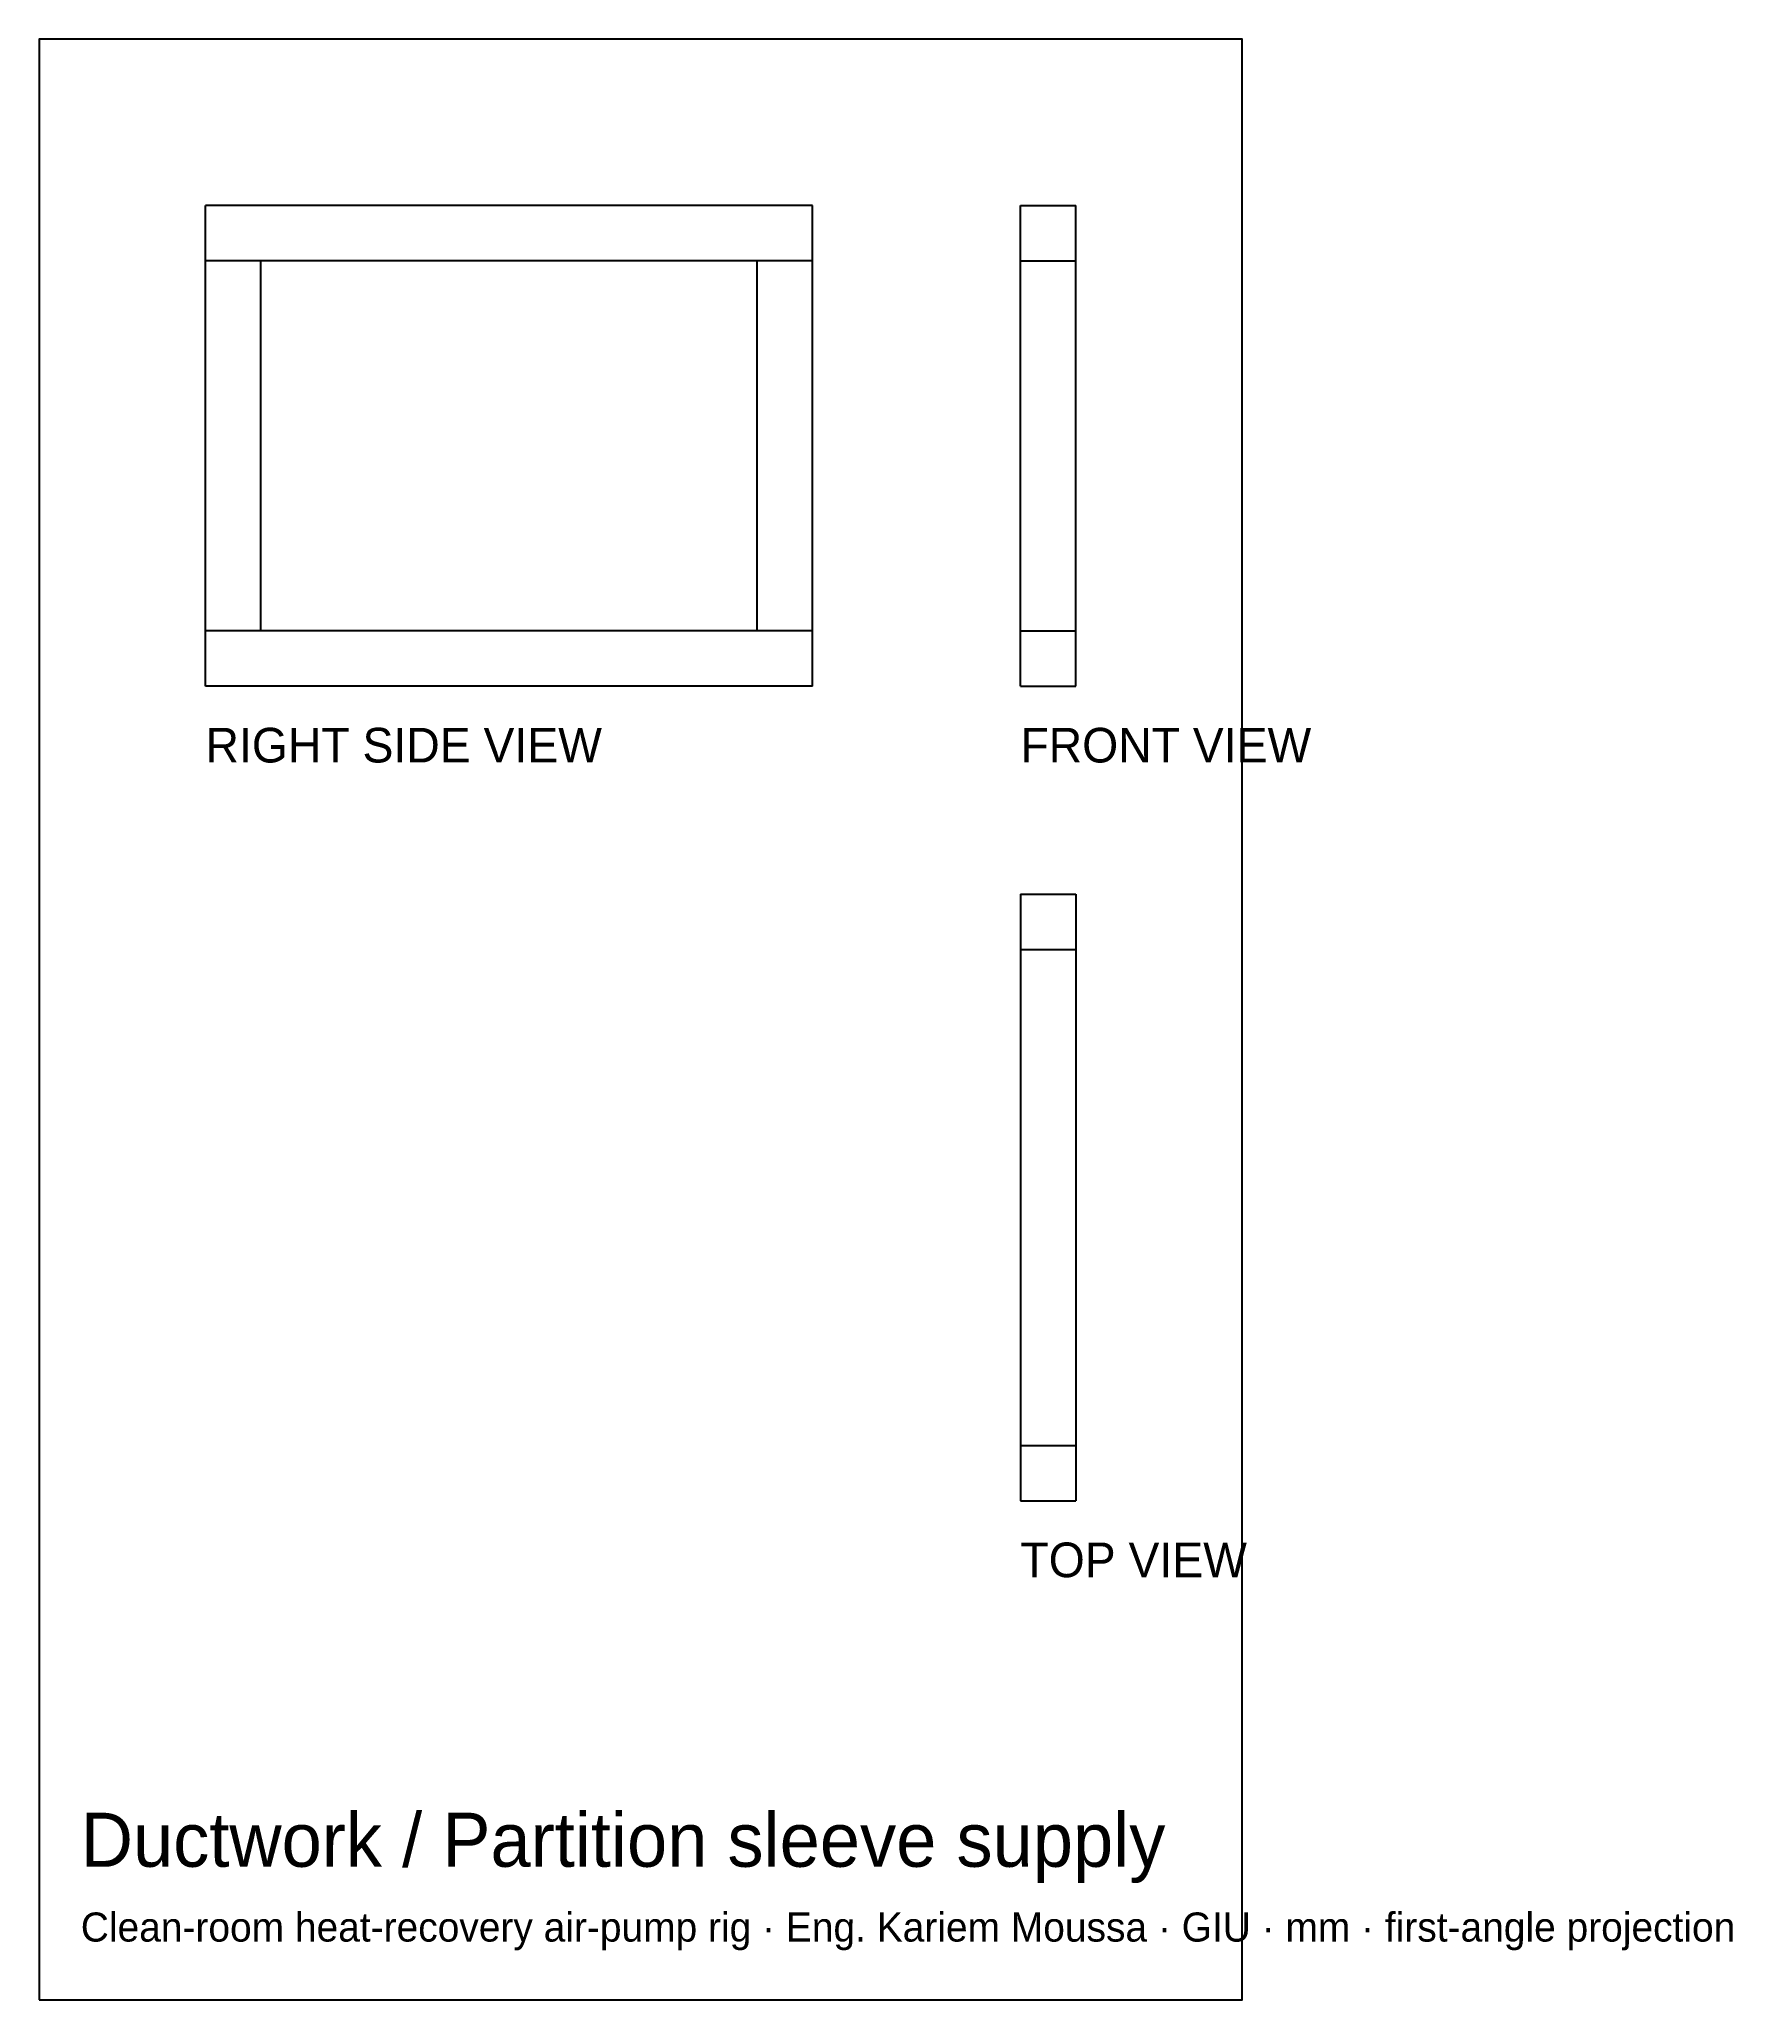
# Model space of a CAD drawing. Header units: millimetres. Extents: x -73 to 49, y 333 to 474.
import ezdxf

# ---------------------------------------------------------------- set-up
doc = ezdxf.new("R2010")
doc.units = ezdxf.units.MM
for name, color, linetype in [('BORDER', 7, 'Continuous'), ('HIDDEN', 8, 'Continuous'), ('TEXT', 5, 'Continuous'), ('VISIBLE', 7, 'Continuous')]:
    doc.layers.add(name, color=color, linetype=linetype)

msp = doc.modelspace()

# ---------------------------------------------------------------- linework, layer by layer
at = {"layer": 'BORDER'}
msp.add_lwpolyline([(-72.8, 332.85), (14, 332.85), (14, 474.35), (-72.8, 474.35)], close=True, dxfattribs=at)
at = {"layer": 'HIDDEN'}
for points in [[(-17, 462.35), (-60.8, 462.35)], [(-60.8, 458.35), (-60.8, 462.35)], [(-17, 458.35), (-17, 462.35)], [(-2, 462.35), (2, 462.35)], [(-2, 458.35), (-2, 462.35)], [(2, 458.35), (2, 462.35)], [(-17, 458.35), (-60.8, 458.35)], [(-56.8, 458.35), (-60.8, 458.35)], [(-60.8, 431.65), (-60.8, 458.35)], [(-56.8, 431.65), (-56.8, 458.35)], [(-17, 458.35), (-21, 458.35)], [(-21, 431.65), (-21, 458.35)], [(-17, 431.65), (-17, 458.35)], [(-2, 458.35), (2, 458.35)], [(-2, 458.35), (2, 458.35)], [(-2, 431.65), (-2, 458.35)], [(-2, 458.35), (2, 458.35)], [(-2, 458.35), (2, 458.35)], [(-2, 431.65), (-2, 458.35)], [(-2, 431.65), (-2, 458.35)], [(2, 431.65), (2, 458.35)], [(2, 431.65), (2, 458.35)], [(2, 431.65), (2, 458.35)], [(-17, 431.65), (-60.8, 431.65)], [(-60.8, 427.65), (-60.8, 431.65)], [(-56.8, 431.65), (-60.8, 431.65)], [(-17, 431.65), (-21, 431.65)], [(-17, 427.65), (-17, 431.65)], [(-2, 431.65), (2, 431.65)], [(-2, 427.65), (-2, 431.65)], [(-2, 431.65), (2, 431.65)], [(-2, 431.65), (2, 431.65)], [(-2, 431.65), (2, 431.65)], [(2, 427.65), (2, 431.65)], [(-17, 427.65), (-60.8, 427.65)], [(-2, 427.65), (2, 427.65)], [(-2, 412.65), (2, 412.65)], [(-2, 412.65), (-2, 368.85)], [(-2, 412.65), (2, 412.65)], [(-2, 412.65), (2, 412.65)], [(-2, 412.65), (-2, 368.85)], [(-2, 412.65), (-2, 368.85)], [(-2, 412.65), (2, 412.65)], [(-2, 412.65), (2, 412.65)], [(-2, 412.65), (-2, 408.65)], [(-2, 412.65), (-2, 408.65)], [(2, 412.65), (2, 368.85)], [(2, 412.65), (2, 368.85)], [(2, 412.65), (2, 368.85)], [(2, 412.65), (2, 408.65)], [(2, 412.65), (2, 408.65)], [(-2, 408.65), (2, 408.65)], [(-2, 408.65), (2, 408.65)], [(-2, 372.85), (2, 372.85)], [(-2, 372.85), (2, 372.85)], [(-2, 372.85), (-2, 368.85)], [(-2, 372.85), (-2, 368.85)], [(2, 372.85), (2, 368.85)], [(2, 372.85), (2, 368.85)], [(-2, 368.85), (2, 368.85)], [(-2, 368.85), (2, 368.85)], [(-2, 368.85), (2, 368.85)], [(-2, 368.85), (2, 368.85)], [(-2, 368.85), (2, 368.85)]]:
    msp.add_lwpolyline(points, dxfattribs=at)
at = {"layer": 'VISIBLE'}
for points in [[(-17, 462.35), (-60.8, 462.35)], [(-60.8, 458.35), (-60.8, 462.35)], [(-17, 458.35), (-17, 462.35)], [(-2, 462.35), (2, 462.35)], [(-2, 458.35), (-2, 462.35)], [(2, 458.35), (2, 462.35)], [(-17, 458.35), (-60.8, 458.35)], [(-56.8, 458.35), (-60.8, 458.35)], [(-60.8, 431.65), (-60.8, 458.35)], [(-56.8, 431.65), (-56.8, 458.35)], [(-17, 458.35), (-21, 458.35)], [(-21, 431.65), (-21, 458.35)], [(-17, 431.65), (-17, 458.35)], [(-2, 458.35), (2, 458.35)], [(-2, 458.35), (2, 458.35)], [(-2, 431.65), (-2, 458.35)], [(2, 431.65), (2, 458.35)], [(-17, 431.65), (-60.8, 431.65)], [(-60.8, 427.65), (-60.8, 431.65)], [(-56.8, 431.65), (-60.8, 431.65)], [(-17, 431.65), (-21, 431.65)], [(-17, 427.65), (-17, 431.65)], [(-2, 431.65), (2, 431.65)], [(-2, 427.65), (-2, 431.65)], [(-2, 431.65), (2, 431.65)], [(2, 427.65), (2, 431.65)], [(-17, 427.65), (-60.8, 427.65)], [(-2, 427.65), (2, 427.65)], [(-2, 412.65), (2, 412.65)], [(-2, 412.65), (-2, 368.85)], [(2, 412.65), (2, 368.85)], [(-2, 368.85), (2, 368.85)]]:
    msp.add_lwpolyline(points, dxfattribs=at)

# ---------------------------------------------------------------- texts
at = {"layer": 'TEXT'}
for s, height, p in [('RIGHT SIDE VIEW', 2.5, (-60.8, 422.15)), ('FRONT VIEW', 2.5, (-2, 422.15)), ('TOP VIEW', 2.5, (-2, 363.35)), ('Ductwork / Partition sleeve supply', 3.9, (-69.8, 342.45)), ('Clean-room heat-recovery air-pump rig · Eng. Kariem Moussa · GIU · mm · first-angle projection', 2.1, (-69.8, 337.05))]:
    msp.add_text(s, height=height, dxfattribs=at).set_placement(p)

doc.saveas('drawing.dxf')
